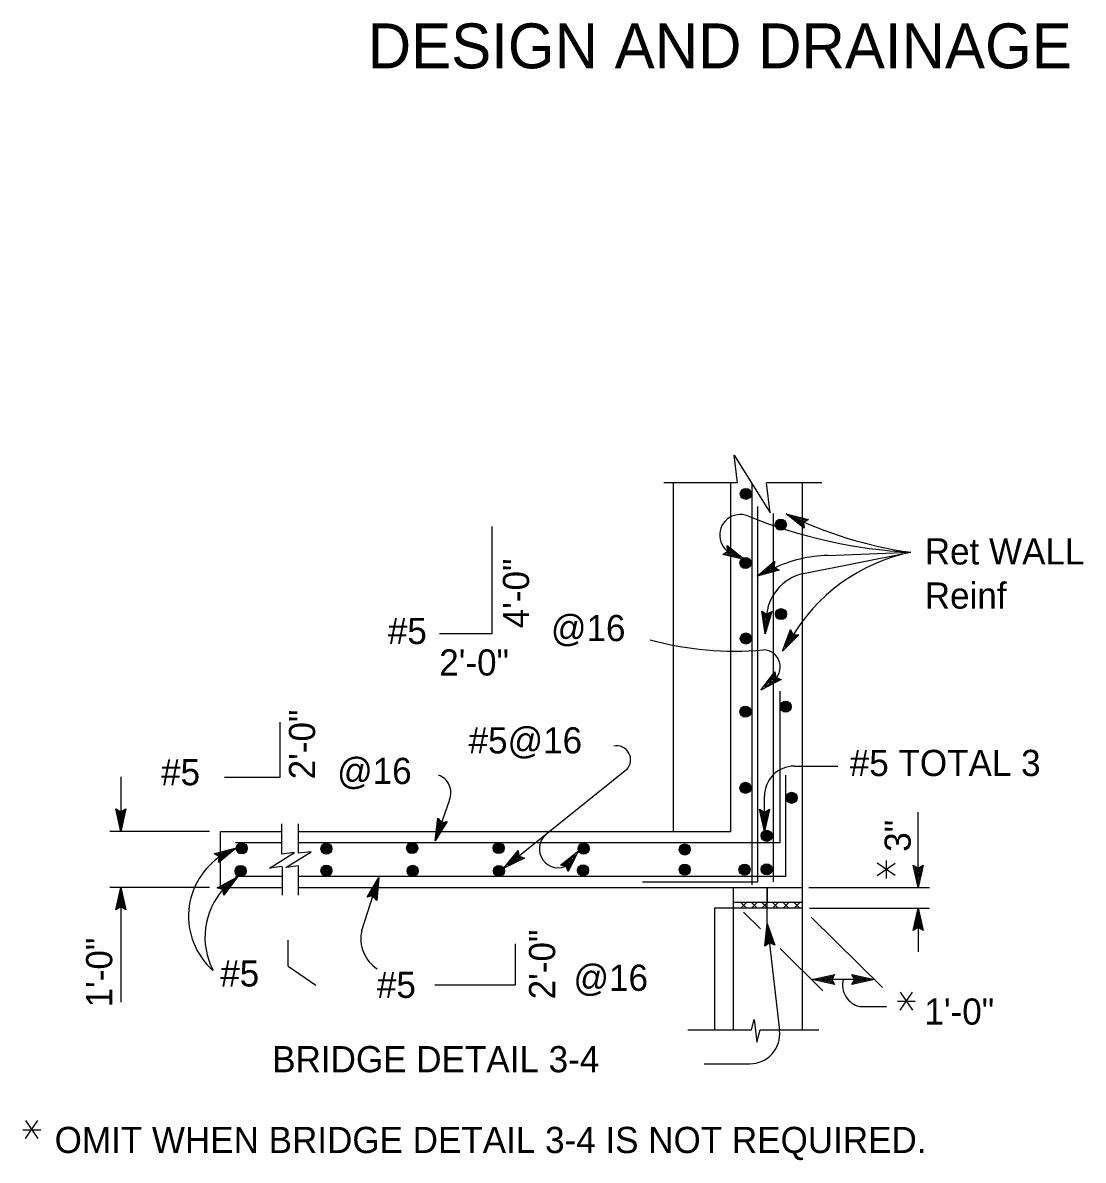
# Model space of a CAD drawing. Extents: x -894 to 866, y -472 to 714.
# Drawn here: x -98.2 to 185.2, y 1 to 305.1 of the extents above; entities that cross this region are included whole.
import ezdxf

# ---------------------------------------------------------------- set-up
doc = ezdxf.new("R2010")
doc.units = 0
for name, color, linetype in [('str_Concrete-A', 7, 'Continuous'), ('str_Reinforcement-C', 7, 'Continuous'), ('str_Reinforcement-D', 7, 'Continuous'), ('str_Text-A', 7, 'Continuous')]:
    doc.layers.add(name, color=color, linetype=linetype)

msp = doc.modelspace()

# ---------------------------------------------------------------- linework, layer by layer
at = {"layer": 'str_Concrete-A'}
for p, q in [((73.1, 182.21), (92.82, 182.21)), ((75.69, 88.93), (75.69, 182.21)), ((90.98, 88.93), (90.98, 182.21)), ((100.5, 182.21), (115.36, 182.21)), ((110.08, 182.21), (110.08, 35.93)), ((-45.32, 73.93), (-45.32, 88.93)), ((-45.32, 88.93), (-28.96, 88.93)), ((-28.96, 82.87), (-28.96, 90.91)), ((-24.54, 83.08), (-24.54, 90.91)), ((-24.54, 83.08), (-24.54, 90.91)), ((-24.54, 88.93), (90.98, 88.93)), ((-28.84, 71.91), (-28.84, 79.43)), ((-24.54, 71.91), (-24.54, 79.72)), ((-45.32, 73.93), (-28.84, 73.93)), ((-24.54, 73.93), (110.08, 73.93)), ((91.68, 73.93), (91.68, 35.93)), ((100.68, 64.43), (100.68, 73.93)), ((110.08, 69.93), (91.68, 69.93)), ((93.68, 68.43), (95.21, 69.96)), ((93.68, 69.93), (95.19, 68.42)), ((96.51, 69.93), (98.01, 68.43)), ((96.51, 68.43), (98.01, 69.93)), ((99.34, 69.93), (100.84, 68.43)), ((99.34, 68.43), (100.84, 69.93)), ((102.16, 69.93), (103.66, 68.43)), ((102.16, 68.43), (103.66, 69.93)), ((104.99, 69.93), (106.49, 68.43)), ((104.99, 68.43), (106.49, 69.93)), ((86.68, 68.43), (86.68, 35.93)), ((110.08, 68.43), (86.68, 68.43)), ((107.91, 69.92), (109.41, 68.42)), ((107.91, 68.42), (109.41, 69.92)), ((96.51, 35.93), (97.24, 38.63)), ((97.24, 38.63), (97.96, 32.59)), ((79.56, 35.93), (96.51, 35.93)), ((97.96, 32.59), (98.87, 35.93)), ((98.87, 35.93), (114.52, 35.93))]:
    msp.add_line(p, q, dxfattribs=at)
for points in [[(92.83, 182.1), (91.91, 189.47), (101.51, 174.11), (100.51, 182.1)], [(-28.96, 79.51), (-32.29, 79.09), (-25.57, 83.29), (-28.96, 82.87)], [(-24.54, 79.72), (-27.87, 79.3), (-21.15, 83.5), (-24.54, 83.08)]]:
    msp.add_lwpolyline(points, dxfattribs=at)
at = {"layer": 'str_Reinforcement-C'}
for centre, radius in [((95.03, 179.14), 1.48), ((95.03, 179.14), 1.31), ((95.03, 179.14), 1.13), ((95.03, 179.14), 0.95), ((95.03, 179.14), 0.772), ((95.03, 179.14), 0.594), ((95.03, 179.14), 0.416), ((95.03, 179.14), 0.178), ((104.37, 170.89), 1.48), ((104.37, 170.89), 1.31), ((104.37, 170.89), 1.13), ((104.37, 170.89), 0.95), ((104.37, 170.89), 0.772), ((104.37, 170.89), 0.594), ((104.37, 170.89), 0.416), ((104.37, 170.89), 0.178), ((94.92, 160.69), 1.48), ((94.92, 160.69), 1.31), ((94.92, 160.69), 1.13), ((94.92, 160.69), 0.95), ((94.92, 160.69), 0.772), ((94.92, 160.69), 0.594), ((94.92, 160.69), 0.416), ((94.92, 160.69), 0.178), ((104.42, 147.01), 1.48), ((104.42, 147.01), 1.31), ((104.42, 147.01), 1.13), ((104.42, 147.01), 0.95), ((104.42, 147.01), 0.772), ((104.42, 147.01), 0.594), ((104.42, 147.01), 0.416), ((104.42, 147.01), 0.178), ((95.03, 140.49), 1.48), ((95.03, 140.49), 1.31), ((95.03, 140.49), 1.13), ((95.03, 140.49), 0.95), ((95.03, 140.49), 0.772), ((95.03, 140.49), 0.594), ((95.03, 140.49), 0.416), ((95.03, 140.49), 0.178), ((94.92, 120.92), 1.48), ((94.92, 120.92), 1.31), ((94.92, 120.92), 1.13), ((94.92, 120.92), 0.95), ((94.92, 120.92), 0.772), ((105.67, 122.27), 1.48), ((105.67, 122.27), 1.31), ((105.67, 122.27), 1.13), ((105.67, 122.27), 0.95), ((105.67, 122.27), 0.772), ((105.67, 122.27), 0.594), ((105.67, 122.27), 0.416), ((105.67, 122.27), 0.178), ((94.92, 120.92), 0.594), ((94.92, 120.92), 0.416), ((94.92, 120.92), 0.178), ((94.92, 100.57), 1.48), ((94.92, 100.57), 1.31), ((94.92, 100.57), 1.13), ((94.92, 100.57), 0.95), ((94.92, 100.57), 0.772), ((94.92, 100.57), 0.594), ((94.92, 100.57), 0.416), ((94.92, 100.57), 0.178), ((107.26, 97.9), 1.48), ((107.26, 97.9), 1.31), ((107.26, 97.9), 1.13), ((107.26, 97.9), 0.95), ((107.26, 97.9), 0.772), ((107.26, 97.9), 0.594), ((107.26, 97.9), 0.416), ((107.26, 97.9), 0.178), ((100.59, 87.75), 1.48), ((100.59, 87.75), 1.31), ((100.59, 87.75), 1.13), ((100.59, 87.75), 0.95), ((100.59, 87.75), 0.772), ((100.59, 87.75), 0.594), ((-39.68, 84.37), 1.48), ((-39.68, 84.37), 1.31), ((-39.68, 84.37), 1.13), ((-39.68, 84.37), 0.95), ((-39.68, 84.37), 0.772), ((-17.05, 84.3), 1.48), ((-17.05, 84.3), 1.31), ((-17.05, 84.3), 1.13), ((-17.05, 84.3), 0.95), ((5.85, 84.47), 1.48), ((5.85, 84.47), 1.31), ((5.85, 84.47), 1.13), ((5.85, 84.47), 0.95), ((5.85, 84.47), 0.772), ((28.99, 84.46), 1.48), ((28.99, 84.46), 1.31), ((28.99, 84.46), 1.13), ((28.99, 84.46), 0.95), ((28.99, 84.46), 0.772), ((51.66, 84.34), 1.48), ((51.66, 84.34), 1.31), ((51.66, 84.34), 1.13), ((51.66, 84.34), 0.95), ((78.71, 84.1), 1.48), ((78.71, 84.1), 1.31), ((78.71, 84.1), 1.13), ((100.59, 87.75), 0.416), ((100.59, 87.75), 0.178), ((-39.68, 84.37), 0.594), ((-39.68, 84.37), 0.416), ((-39.68, 84.37), 0.178), ((-17.05, 84.3), 0.772), ((-17.05, 84.3), 0.594), ((-17.05, 84.3), 0.416), ((-17.05, 84.3), 0.178), ((5.85, 84.47), 0.594), ((5.85, 84.47), 0.416), ((5.85, 84.47), 0.178), ((28.99, 84.46), 0.594), ((28.99, 84.46), 0.416), ((28.99, 84.46), 0.178), ((51.66, 84.34), 0.772), ((51.66, 84.34), 0.594), ((51.66, 84.34), 0.416), ((51.66, 84.34), 0.178), ((78.71, 84.1), 0.95), ((78.71, 84.1), 0.772), ((78.71, 84.1), 0.594), ((78.71, 84.1), 0.416), ((78.71, 84.1), 0.178), ((-40, 78.38), 1.48), ((-40, 78.38), 1.31), ((-40, 78.38), 1.13), ((-40, 78.38), 0.95), ((-40, 78.38), 0.772), ((-17.05, 78.41), 1.48), ((-17.05, 78.41), 1.31), ((-17.05, 78.41), 1.13), ((-17.05, 78.41), 0.95), ((-17.05, 78.41), 0.772), ((6.01, 78.39), 1.48), ((6.01, 78.39), 1.31), ((6.01, 78.39), 1.13), ((6.01, 78.39), 0.95), ((6.01, 78.39), 0.772), ((29.05, 78.35), 1.48), ((29.05, 78.35), 1.31), ((29.05, 78.35), 1.13), ((29.05, 78.35), 0.95), ((29.05, 78.35), 0.772), ((51.53, 78.53), 1.48), ((51.53, 78.53), 1.31), ((51.53, 78.53), 1.13), ((51.53, 78.53), 0.95), ((51.53, 78.53), 0.772), ((51.53, 78.53), 0.594), ((78.71, 78.71), 1.48), ((78.71, 78.71), 1.31), ((78.71, 78.71), 1.13), ((78.71, 78.71), 0.95), ((78.71, 78.71), 0.772), ((78.71, 78.71), 0.594), ((78.71, 78.71), 0.416), ((94.67, 78.71), 1.48), ((94.67, 78.71), 1.31), ((94.67, 78.71), 1.13), ((94.67, 78.71), 0.95), ((94.67, 78.71), 0.772), ((94.67, 78.71), 0.594), ((94.67, 78.71), 0.416), ((100.57, 78.79), 1.48), ((100.57, 78.79), 1.31), ((100.57, 78.79), 1.13), ((100.57, 78.79), 0.95), ((100.57, 78.79), 0.772), ((100.57, 78.79), 0.594), ((100.57, 78.79), 0.416), ((-40, 78.38), 0.594), ((-40, 78.38), 0.416), ((-40, 78.38), 0.178), ((-17.05, 78.41), 0.594), ((-17.05, 78.41), 0.416), ((-17.05, 78.41), 0.178), ((6.01, 78.39), 0.594), ((6.01, 78.39), 0.416), ((6.01, 78.39), 0.178), ((29.05, 78.35), 0.594), ((29.05, 78.35), 0.416), ((29.05, 78.35), 0.178), ((51.53, 78.53), 0.416), ((51.53, 78.53), 0.178), ((78.71, 78.71), 0.178), ((94.67, 78.71), 0.178), ((100.57, 78.79), 0.178)]:
    msp.add_circle(centre, radius, dxfattribs=at)
at = {"layer": 'str_Reinforcement-D'}
for p, q in [((96.71, 74.68), (96.71, 181.8)), ((98.21, 75.43), (98.21, 175.78)), ((102.39, 75.43), (102.39, 173.93)), ((104.21, 85.93), (104.21, 126.4)), ((105.71, 76.93), (105.71, 103.95)), ((-41.32, 85.93), (-28.96, 85.93)), ((-24.54, 85.93), (104.21, 85.93)), ((-41.32, 76.93), (-28.84, 76.93)), ((-24.54, 76.93), (105.71, 76.93)), ((67.41, 75.43), (98.21, 75.43))]:
    msp.add_line(p, q, dxfattribs=at)
at = {"layer": 'str_Text-A'}
for p, q in [((110.58, 169.94), (105.78, 173.78)), ((105.78, 173.78), (105.78, 173.78)), ((105.78, 173.78), (111.76, 172.34)), ((27.27, 141.82), (27.27, 170.44)), ((110.55, 170.35), (107.02, 173.17)), ((107.03, 173.17), (111.39, 172.12)), ((110.49, 170.78), (108.26, 172.56)), ((108.26, 172.56), (111.08, 171.88)), ((110.49, 171.17), (109.5, 171.95)), ((109.5, 171.95), (110.71, 171.66)), ((111.76, 172.34), (110.45, 171.49)), ((110.45, 171.49), (110.58, 169.94)), ((111.76, 172.34), (111.76, 172.34)), ((110.58, 169.94), (110.58, 169.94)), ((90.16, 163.76), (90.01, 165.32)), ((90.01, 165.32), (90.01, 165.32)), ((90.01, 165.32), (94.86, 161.54)), ((90.05, 164.9), (93.61, 162.13)), ((90.11, 164.48), (92.36, 162.72)), ((88.86, 162.9), (90.16, 163.76)), ((94.86, 161.54), (88.86, 162.9)), ((88.86, 162.9), (88.86, 162.9)), ((93.6, 162.13), (89.23, 163.13)), ((92.36, 162.72), (89.54, 163.36)), ((91.11, 163.31), (89.9, 163.59)), ((90.12, 164.09), (91.11, 163.31)), ((91.87, 162.88), (93.18, 162.26)), ((94.86, 161.54), (94.86, 161.54)), ((110.41, 157.87), (139.12, 163.53)), ((116.89, 162.67), (139.12, 163.53)), ((98.02, 157.17), (102.72, 161.12)), ((103.96, 158.75), (98.02, 157.17)), ((100.5, 158.46), (98.02, 157.17)), ((103.6, 158.97), (99.24, 157.8)), ((99.25, 157.81), (102.68, 160.69)), ((100.47, 158.44), (102.68, 160.3)), ((103.23, 159.18), (100.47, 158.44)), ((101.69, 159.08), (102.64, 159.88)), ((102.91, 159.4), (101.69, 159.08)), ((102.72, 161.12), (102.63, 159.57)), ((102.63, 159.57), (103.96, 158.75)), ((102.72, 161.12), (102.72, 161.12)), ((103.96, 158.75), (103.96, 158.75)), ((98.02, 157.17), (98.02, 157.17)), ((100.23, 141.77), (99.28, 147.84)), ((99.28, 147.84), (99.28, 147.84)), ((99.28, 147.84), (100.55, 146.96)), ((100.31, 143.15), (99.62, 147.58)), ((100.4, 144.52), (99.96, 147.38)), ((101.94, 147.67), (100.23, 141.77)), ((100.5, 146.05), (100.28, 142.6)), ((100.49, 145.9), (100.3, 147.13)), ((101.57, 147.48), (100.32, 143.14)), ((101.2, 147.27), (100.4, 144.52)), ((100.84, 147.11), (100.49, 145.9)), ((100.55, 146.96), (101.94, 147.67)), ((101.94, 147.67), (101.94, 147.67)), ((13.18, 141.82), (27.27, 141.82)), ((100.23, 141.77), (100.23, 141.77)), ((104.85, 137.12), (106.95, 142.89)), ((109.2, 141.46), (104.85, 137.12)), ((106.86, 140.08), (105.52, 137.98)), ((105.59, 138.29), (107.13, 142.5)), ((108.79, 141.47), (105.59, 138.28)), ((106.33, 139.45), (107.33, 142.17)), ((108.36, 141.46), (106.33, 139.45)), ((106.95, 142.89), (106.95, 142.89)), ((106.95, 142.89), (107.64, 141.5)), ((107.08, 140.61), (107.5, 141.78)), ((107.97, 141.5), (107.08, 140.61)), ((107.64, 141.5), (109.2, 141.46)), ((109.2, 141.46), (109.2, 141.46)), ((104.85, 137.12), (104.85, 137.12)), ((99.03, 126.71), (102.75, 131.6)), ((100.09, 127.61), (102.8, 131.18)), ((101.14, 128.5), (102.89, 130.8)), ((102.75, 131.6), (102.75, 131.6)), ((102.75, 131.6), (103, 130.07)), ((104.47, 129.57), (99.03, 126.71)), ((104.08, 129.7), (100.08, 127.6)), ((103.67, 129.82), (101.14, 128.5)), ((102.19, 129.39), (102.94, 130.37)), ((103.31, 129.97), (102.19, 129.39)), ((103, 130.07), (104.47, 129.57)), ((104.47, 129.57), (104.47, 129.57)), ((99.03, 126.71), (99.03, 126.71)), ((-29.44, 103.4), (-29.44, 118.1)), ((-71.98, 103.55), (-71.98, 88.93)), ((-44.27, 103.4), (-29.44, 103.4)), ((63.19, 105.46), (31.38, 79.87)), ((107.99, 106.37), (119.61, 106.37)), ((15.81, 97.38), (11.97, 86.38)), ((99.99, 88.89), (99.99, 98.37)), ((-71.98, 88.93), (-73.31, 94.93)), ((-73.31, 94.93), (-73.31, 94.93)), ((-73.31, 94.93), (-71.98, 94.13)), ((-71.98, 90.32), (-72.95, 94.7)), ((-71.98, 91.69), (-72.6, 94.52)), ((-71.97, 93.08), (-72.24, 94.28)), ((-71.98, 94.13), (-70.64, 94.93)), ((-70.64, 94.93), (-71.98, 88.93)), ((-70.99, 94.71), (-71.98, 90.31)), ((-71.35, 94.48), (-71.98, 91.69)), ((-71.7, 94.31), (-71.97, 93.08)), ((-70.64, 94.93), (-70.64, 94.93)), ((99.99, 88.89), (98.66, 94.89)), ((98.66, 94.89), (98.66, 94.89)), ((98.66, 94.89), (99.99, 94.09)), ((99.99, 90.28), (99.02, 94.65)), ((100, 91.65), (99.37, 94.47)), ((99.99, 94.09), (101.33, 94.89)), ((101.33, 94.89), (99.99, 88.89)), ((100.98, 94.67), (99.99, 90.27)), ((100.62, 94.44), (100, 91.65)), ((100.27, 94.26), (100, 93.03)), ((101.33, 94.89), (101.33, 94.89)), ((11.97, 86.38), (12.69, 92.48)), ((15.21, 91.6), (11.97, 86.38)), ((12.42, 87.69), (12.95, 92.14)), ((14.8, 91.51), (12.42, 87.68)), ((12.69, 92.48), (12.69, 92.48)), ((12.69, 92.48), (13.68, 91.29)), ((12.88, 88.98), (13.22, 91.86)), ((14.39, 91.41), (12.88, 88.98)), ((13.34, 90.29), (13.48, 91.52)), ((14, 91.36), (13.34, 90.29)), ((13.68, 91.29), (15.21, 91.6)), ((15.21, 91.6), (15.21, 91.6)), ((100, 93.03), (99.73, 94.24)), ((141.11, 73.93), (141.11, 94.1)), ((-48.32, 88.93), (-74.98, 88.93)), ((-71.98, 88.93), (-71.98, 88.93)), ((99.99, 88.89), (99.99, 88.89)), ((11.97, 86.38), (11.97, 86.38)), ((-47.03, 82.98), (-41.09, 84.57)), ((-45.7, 82.16), (-47.03, 82.98)), ((-47.03, 82.98), (-47.03, 82.98)), ((-46.67, 82.76), (-42.31, 83.93)), ((-46.3, 82.55), (-43.54, 83.29)), ((-45.98, 82.33), (-44.76, 82.65)), ((-41.09, 84.57), (-45.79, 80.61)), ((-45.79, 80.61), (-45.7, 82.16)), ((-42.32, 83.92), (-45.75, 81.04)), ((-43.54, 83.29), (-45.75, 81.43)), ((-44.76, 82.65), (-45.71, 81.85)), ((-44.8, 82.63), (-41.09, 84.57)), ((-41.09, 84.57), (-41.09, 84.57)), ((30.34, 79.06), (34.18, 83.86)), ((31.42, 79.94), (34.22, 83.44)), ((32.49, 80.8), (34.3, 83.05)), ((33.57, 81.66), (34.34, 82.63)), ((34.7, 82.22), (33.57, 81.66)), ((34.18, 83.86), (34.18, 83.86)), ((34.18, 83.86), (34.39, 82.32)), ((34.39, 82.32), (35.85, 81.78)), ((45.49, 79.9), (50.31, 83.72)), ((45.9, 79.85), (49.44, 82.65)), ((49.44, 82.64), (47.43, 78.63)), ((50.31, 83.72), (47.57, 78.22)), ((50.31, 83.72), (50.31, 83.72)), ((-45.79, 80.61), (-45.79, 80.61)), ((35.85, 81.78), (30.34, 79.06)), ((30.34, 79.06), (30.34, 79.06)), ((35.46, 81.92), (31.41, 79.93)), ((35.05, 82.06), (32.49, 80.8)), ((35.85, 81.78), (35.85, 81.78)), ((47.04, 79.68), (45.49, 79.9)), ((45.49, 79.9), (45.49, 79.9)), ((46.33, 79.8), (48.57, 81.58)), ((46.71, 79.72), (47.7, 80.5)), ((47.57, 78.22), (47.04, 79.68)), ((47.7, 80.5), (47.14, 79.4)), ((48.57, 81.58), (47.28, 78.99)), ((141.11, 73.93), (139.78, 79.93)), ((139.78, 79.93), (139.78, 79.93)), ((139.78, 79.93), (141.11, 79.13)), ((141.11, 75.32), (140.14, 79.7)), ((141.12, 76.69), (140.49, 79.52)), ((141.12, 78.08), (140.85, 79.28)), ((141.11, 79.13), (142.45, 79.93)), ((142.45, 79.93), (141.11, 73.93)), ((142.1, 79.72), (141.12, 75.31)), ((141.74, 79.48), (141.12, 76.69)), ((141.39, 79.31), (141.12, 78.08)), ((142.45, 79.93), (142.45, 79.93)), ((-46.23, 73.87), (-40.82, 76.8)), ((-44.55, 73.55), (-40.82, 76.8)), ((-40.82, 76.8), (-44.47, 71.85)), ((-40.82, 76.8), (-40.82, 76.8)), ((-7.61, 62.4), (-3.02, 76.62)), ((-6.14, 71.33), (-3.02, 76.62)), ((-3.02, 76.62), (-3.6, 70.5)), ((-3.02, 76.62), (-3.02, 76.62)), ((47.57, 78.22), (47.57, 78.22)), ((-48.32, 73.93), (-74.98, 73.93)), ((-73.32, 67.93), (-71.98, 73.93)), ((-71.98, 73.93), (-71.98, 43.27)), ((-71.98, 73.93), (-71.98, 73.93)), ((-71.98, 73.93), (-70.65, 67.93)), ((-44.74, 73.38), (-46.23, 73.87)), ((-46.23, 73.87), (-46.23, 73.87)), ((-45.83, 73.74), (-41.86, 75.89)), ((-45.42, 73.62), (-42.91, 74.99)), ((-45.06, 73.48), (-43.95, 74.08)), ((-44.47, 71.85), (-44.74, 73.38)), ((-43.95, 74.08), (-44.68, 73.08)), ((-42.91, 74.99), (-44.62, 72.66)), ((-41.87, 75.88), (-44.53, 72.28)), ((-5.73, 71.42), (-3.44, 75.31)), ((-5.32, 71.53), (-3.87, 73.99)), ((-3.87, 73.99), (-4.14, 71.11)), ((-3.44, 75.3), (-3.87, 70.84)), ((100.68, 73.93), (100.68, 69.93)), ((111.9, 73.93), (144.11, 73.93)), ((141.11, 73.93), (141.11, 73.93)), ((-72.96, 68.15), (-71.98, 72.55)), ((-72.6, 68.38), (-71.98, 71.17)), ((-71.98, 71.17), (-71.35, 68.34)), ((-71.97, 72.54), (-71.01, 68.17)), ((-44.47, 71.85), (-44.47, 71.85)), ((-4.62, 71.67), (-6.14, 71.33)), ((-6.14, 71.33), (-6.14, 71.33)), ((-4.94, 71.6), (-4.3, 72.68)), ((-3.6, 70.5), (-4.62, 71.67)), ((-4.3, 72.68), (-4.41, 71.45)), ((-3.6, 70.5), (-3.6, 70.5)), ((-71.98, 68.73), (-73.32, 67.93)), ((-73.32, 67.93), (-73.32, 67.93)), ((-72.26, 68.56), (-71.98, 69.79)), ((-71.98, 69.79), (-71.71, 68.58)), ((-70.65, 67.93), (-71.98, 68.73)), ((-70.65, 67.93), (-70.65, 67.93)), ((94.44, 67.31), (98.92, 62.87)), ((112.02, 68.43), (144.11, 68.43)), ((139.78, 62.43), (141.11, 68.43)), ((140.13, 62.65), (141.11, 67.05)), ((141.11, 68.43), (141.11, 68.43)), ((141.11, 68.43), (142.45, 62.43)), ((141.11, 68.43), (141.11, 56.75)), ((141.12, 67.04), (142.09, 62.67)), ((100.09, 58.22), (100.74, 64.33)), ((100.74, 64.33), (104.04, 35.7)), ((100.74, 64.33), (100.74, 64.33)), ((100.74, 64.33), (102.75, 58.52)), ((112.5, 66.04), (131.56, 47.19)), ((140.49, 62.88), (141.11, 65.67)), ((140.84, 63.06), (141.11, 64.29)), ((141.11, 65.67), (141.74, 62.84)), ((141.11, 64.29), (141.38, 63.08)), ((100.42, 58.47), (100.89, 62.96)), ((100.75, 58.75), (101.05, 61.59)), ((100.9, 62.95), (102.36, 58.72)), ((101.05, 61.59), (102, 58.85)), ((141.11, 63.23), (139.78, 62.43)), ((139.78, 62.43), (139.78, 62.43)), ((142.45, 62.43), (141.11, 63.23)), ((142.44, 62.43), (142.44, 62.43)), ((-27.31, 52.95), (-27.31, 59.84)), ((33.49, 47.92), (33.49, 58.89)), ((101.33, 59.17), (100.09, 58.22)), ((100.09, 58.22), (100.09, 58.22)), ((101.08, 58.96), (101.21, 60.21)), ((101.21, 60.21), (101.61, 59.04)), ((102.75, 58.52), (101.33, 59.17)), ((102.75, 58.52), (102.75, 58.52)), ((104.2, 57.65), (115.63, 46.35)), ((-27.31, 52.95), (-19.89, 47.83)), ((112.76, 49.35), (118.76, 50.69)), ((129.37, 49.35), (112.76, 49.35)), ((118.76, 48.01), (112.76, 49.35)), ((112.76, 49.35), (112.76, 49.35)), ((118.54, 48.37), (114.14, 49.35)), ((114.15, 49.36), (118.52, 50.33)), ((115.52, 49.35), (118.34, 49.98)), ((118.31, 48.73), (115.52, 49.35)), ((116.9, 49.35), (118.11, 49.62)), ((118.13, 49.08), (116.9, 49.35)), ((118.76, 50.69), (117.96, 49.35)), ((117.96, 49.35), (118.76, 48.01)), ((118.76, 50.69), (118.76, 50.69)), ((124.17, 49.35), (123.37, 50.69)), ((123.37, 50.69), (123.37, 50.69)), ((123.37, 50.69), (129.37, 49.35)), ((129.37, 49.35), (123.37, 48.02)), ((123.37, 48.02), (124.17, 49.35)), ((123.59, 50.34), (127.99, 49.36)), ((127.98, 49.35), (123.61, 48.38)), ((126.61, 49.36), (123.78, 48.73)), ((123.82, 49.98), (126.61, 49.36)), ((124, 49.63), (125.23, 49.36)), ((125.23, 49.36), (124.02, 49.09)), ((129.37, 49.35), (129.37, 49.35)), ((11.89, 47.92), (33.49, 47.92)), ((118.76, 48.01), (118.76, 48.01)), ((123.37, 48.02), (123.37, 48.02)), ((125.49, 42.1), (132.62, 42.1)), ((83.87, 26.82), (96.09, 26.82))]:
    msp.add_line(p, q, dxfattribs=at)
for points in [[(134.94, 77.13), (130.16, 80.4)], [(130.16, 77.13), (134.94, 80.4)], [(132.59, 76.37), (132.59, 81.16)], [(136.28, 41.19), (139.55, 45.98)], [(136.28, 45.98), (139.55, 41.19)], [(135.52, 43.54), (140.31, 43.54)], [(-98.21, 9.19), (-93.42, 9.19)], [(-97.45, 6.83), (-94.18, 11.62)], [(-97.45, 11.62), (-94.18, 6.83)]]:
    msp.add_lwpolyline(points, dxfattribs=at)
for centre, radius, start, end in [((93.55, 168.13), 5.51, 68.377, 252.2679), ((154.67, 273.45), 111.02, 243.8739, 261.9466), ((146.35, 298.2), 134.87, 247.887, 266.9273), ((117.49, 128.18), 34.49, 90.9894, 115.8721), ((148.8, 116.3), 48.21, 101.5857, 150.4521), ((113.21, 145.45), 12.73, 102.7163, 177.2872), ((91.99, 222.19), 85.07, 254.6096, 275.1827), ((99.6, 132.85), 4.62, 304.28, 89.0156), ((60.49, 108.06), 3.75, 316.1969, 101.6891), ((11.21, 99.3), 4.99, 337.3129, 70.2097), ((107.99, 98.37), 8, 90, 180), ((44.87, 84.24), 5.02, 129.5088, 302.5112), ((-34.68, 66.27), 19.24, 121.7307, 228.7694), ((-30.33, 60.66), 19.19, 137.7872, 207.4731), ((1.74, 60.24), 9.6, 166.9892, 236.8891), ((126.85, 47.94), 6, 166.8365, 256.8747), ((96.09, 34.82), 8, 270, 6.3375)]:
    msp.add_arc(centre, radius, start, end, dxfattribs=at)

# ---------------------------------------------------------------- texts
for s, height, p in [('DESIGN AND DRAINAGE', 12, (-6.01, 292.89)), ('Ret WALL', 7, (142.84, 160.27)), ('Reinf', 7, (142.84, 148.46)), ('#5', 7, (-0.64, 139.01)), ('@16', 7, (42.94, 139.78)), ('2\'-0"', 7, (13.09, 130.59)), ('#5@16', 7, (20.94, 109.77)), ('#5 TOTAL 3', 7, (122.8, 103.73)), ('#5', 7, (-61.24, 101.26)), ('@16', 7, (-14.19, 101.6)), ('#5', 7, (-45.44, 47.47)), ('@16', 7, (48.96, 46.31)), ('#5', 7, (-3.57, 44.43)), ('1\'-0"', 7, (142.75, 37.28)), ('BRIDGE DETAIL 3-4', 7, (-31.54, 24.55)), ('OMIT WHEN BRIDGE DETAIL 3-4 IS NOT REQUIRED.', 7, (-89.69, 2.96))]:
    msp.add_text(s, height=height, dxfattribs=at).set_placement(p)
for s, p in [('4\'-0"', (37.1, 143.22)), ('2\'-0"', (-20.07, 102.85)), ('3"', (139.09, 83.49)), ('2\'-0"', (44.07, 44.04)), ('1\'-0"', (-74.29, 41.88))]:
    msp.add_text(s, height=7, rotation=90, dxfattribs=at).set_placement(p)

doc.saveas('drawing.dxf')
